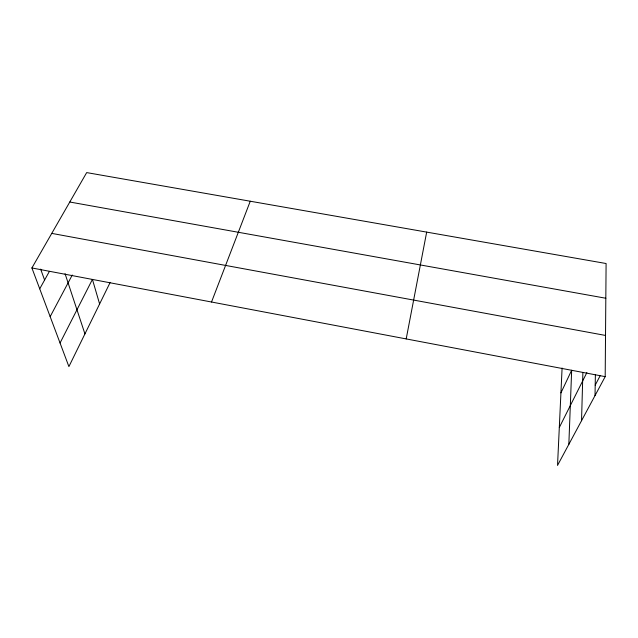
<?xml version="1.0" encoding="UTF-8"?>
<svg xmlns="http://www.w3.org/2000/svg" width="638" height="638" viewBox="0 0 638 638"><rect width="100%" height="100%" fill="white"/><g stroke="black" fill="none" stroke-linecap="round" stroke-linejoin="round"><path stroke-width="0.96" d="M562.094 368.03L557.532 465.405L605.191 376.651L606.1 263.518L86.68 172.595L31.9 267.96L68.904 366.595L110.191 282.379M595.023 395.584L595.374 374.921M581.537 420.705L582.885 372.504M568.841 444.359L571.664 370.255L560.93 392.888M406.191 338.922L426.67 232.104M211.521 302.013L250.256 201.225M559.311 427.492L586.872 372.584M60.052 342.997L92.422 279.396L99.608 303.959M595.198 385.161L600.238 375.607M50.163 316.639L72.261 275.026M39.723 288.815L49.397 271.397M69.781 202.015L605.821 298.241M51.758 233.388L605.526 335.444M31.9 267.96L605.191 376.651M40.633 269.108L44.604 280.034M65.06 273.694L84.934 333.905"/></g></svg>
